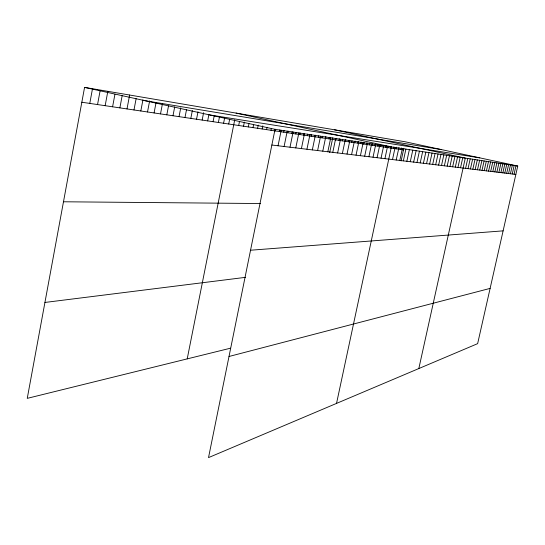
<?xml version="1.0" encoding="UTF-8"?>
<svg xmlns="http://www.w3.org/2000/svg" width="545" height="545" viewBox="0 0 545 545"><rect width="100%" height="100%" fill="white"/><g stroke="black" fill="none" stroke-linecap="round" stroke-linejoin="round"><path stroke-width="0.82" d="M517.75 166.041L275.041 129.322L208.517 457.616L477.638 343.65L517.75 166.041L405.235 141.795L84.57 87.384L27.25 398.361L230.535 348.187M89.775 103.414L92.493 88.726M97.548 104.565L100.096 90.852M105.151 105.696L107.835 91.328M112.59 106.8L114.941 94.258M119.873 107.876L122.203 95.477M127.005 108.932L129.628 95.028M133.981 109.967L136.127 98.638M140.821 110.982L142.947 99.769M147.511 111.977L149.63 100.88M154.078 112.951L155.986 102.944M160.502 113.905L162.403 104M166.811 114.838L168.534 105.853M172.99 115.751L174.707 106.854M179.046 116.65L180.749 107.842M184.987 117.529L186.526 109.6M190.818 118.394L192.351 110.54M196.541 119.246L197.999 111.773M202.147 120.077L203.598 112.679M207.659 120.895L208.939 114.375M213.068 121.698L214.178 116.044M218.375 122.482L219.478 116.889M223.586 123.259L224.69 117.713M228.709 124.015L229.643 119.307M187.214 358.876L234.732 119.757M238.683 125.493L239.507 121.365M243.54 126.215L244.358 122.121M248.309 126.924L248.963 123.674M253.003 127.619L253.643 124.396M257.615 128.3L258.255 125.112M262.145 128.974L262.785 125.806M266.6 129.635L267.077 127.278M270.988 130.282L271.301 128.729M275.3 130.923L275.634 129.26M279.544 131.556L279.878 129.908M278.052 145.774L281.206 130.255M283.713 132.169L284.047 130.534M284.095 146.503L287.222 131.168M287.821 132.782L288.155 131.161M291.868 133.382L292.195 131.774M290.008 147.218L293.101 132.054M295.846 133.968L296.173 132.374M295.778 147.913L298.851 132.925M299.757 134.554L300.084 132.966M303.613 135.126L303.94 133.552M301.419 148.594L304.464 133.777M307.414 135.685L307.734 134.125M306.937 149.255L309.955 134.601M311.147 136.243L311.468 134.69M314.833 136.788L315.173 135.126M312.333 149.909L315.323 135.419M318.457 137.326L318.798 135.671M317.612 150.543L320.576 136.209M322.027 137.851L322.368 136.216M322.776 151.163L325.719 136.993M325.549 138.376L325.89 136.747M329.017 138.886L329.35 137.279M327.831 151.776L330.747 137.749M329.698 152.546L332.77 137.796M332.777 152.368L335.672 138.498M335.768 139.888L336.095 138.301M339.045 140.378L339.378 138.798M337.628 152.954L340.496 139.227M342.287 140.855L342.614 139.288M342.369 153.527L345.217 139.936M345.476 141.332L345.803 139.772M348.623 141.795L348.95 140.249M347.015 154.085L349.836 140.637M351.729 142.259L352.05 140.719M351.573 154.63L354.366 141.325M354.788 142.708L355.136 141.046M357.806 143.158L358.154 141.509M356.035 155.168L358.808 141.993M360.783 143.601L361.131 141.959M360.409 155.7L363.161 142.654M363.726 144.037L364.067 142.409M366.621 144.466L366.962 142.845M364.694 156.211L367.425 143.301M369.483 144.888L369.823 143.28M368.904 156.722L371.608 143.935M372.303 145.311L372.644 143.71M375.089 145.719L375.43 144.139M373.025 157.219L375.709 144.554M377.842 146.128L378.175 144.554M377.072 157.703L379.736 145.161M380.553 146.53L380.887 144.963M383.23 146.932L383.564 145.372M381.037 158.179L383.687 145.76M385.88 147.32L386.207 145.774M384.933 158.649L387.556 146.346M388.49 147.709L388.817 146.176M391.065 148.09L391.392 146.564M336.538 403.402L391.365 146.918L236.06 113.088M393.613 148.472L393.94 146.952M392.509 159.562L395.091 147.484M396.126 148.839L396.481 147.184M396.188 160.005L398.96 147.559M401.066 149.575L401.413 147.933M399.805 160.441L402.353 148.581M401.12 160.932L403.831 148.308M403.361 160.87L405.889 149.119M406.849 161.293L409.363 149.643M410.276 161.708L412.769 150.161M413.648 162.11L416.121 150.665M416.959 162.512L419.412 151.163M420.209 162.901L422.647 151.653M423.411 163.289L425.829 152.137M426.558 163.663L428.956 152.607M429.651 164.038L432.035 153.07M432.689 164.406L435.06 153.533M435.68 164.767L438.03 153.983M438.623 165.121L440.959 154.426M441.518 165.469L443.841 154.855M444.366 165.809L446.668 155.284M447.173 166.15L449.462 155.707M449.932 166.484L452.2 156.122M452.643 166.811L454.905 156.531M455.32 167.131L457.562 156.933M457.95 167.444L460.178 157.328M460.545 167.758L462.76 157.723M418.826 368.556L465.294 158.105L334.432 129.785M465.587 168.364L467.774 158.479M468.032 168.664L470.206 158.847M470.451 168.95L472.61 159.208M472.828 169.243L474.974 159.569M475.172 169.522L477.304 159.923M477.488 169.802L479.607 160.271M479.764 170.074L481.869 160.612M482.012 170.347L484.103 160.952M484.226 170.612L486.304 161.279M486.413 170.878L488.477 161.613M488.565 171.137L490.616 161.933M490.684 171.389L492.728 162.253M492.782 171.641L494.812 162.567M494.846 171.893L496.863 162.88M496.89 172.138L498.893 163.187M498.9 172.383L500.889 163.486M500.882 172.622L502.865 163.786M502.844 172.854L504.813 164.079M504.772 173.085L506.734 164.372M506.68 173.317L508.628 164.658M508.567 173.542L510.502 164.944M510.42 173.766L512.348 165.224M512.259 173.991L514.173 165.496M514.071 174.209L515.972 165.769M229.009 356.484L490.119 288.394M44.928 302.448L245.625 277.33M250.543 250.223L503.11 230.862M63.486 201.779L260.585 203.537M271.86 145.031L515.856 174.42M81.832 102.235L403.484 149.93M209.641 114.92L479.804 157.866M144.936 100.675L441.559 149.623M84.57 87.384L275.041 129.322"/></g></svg>
